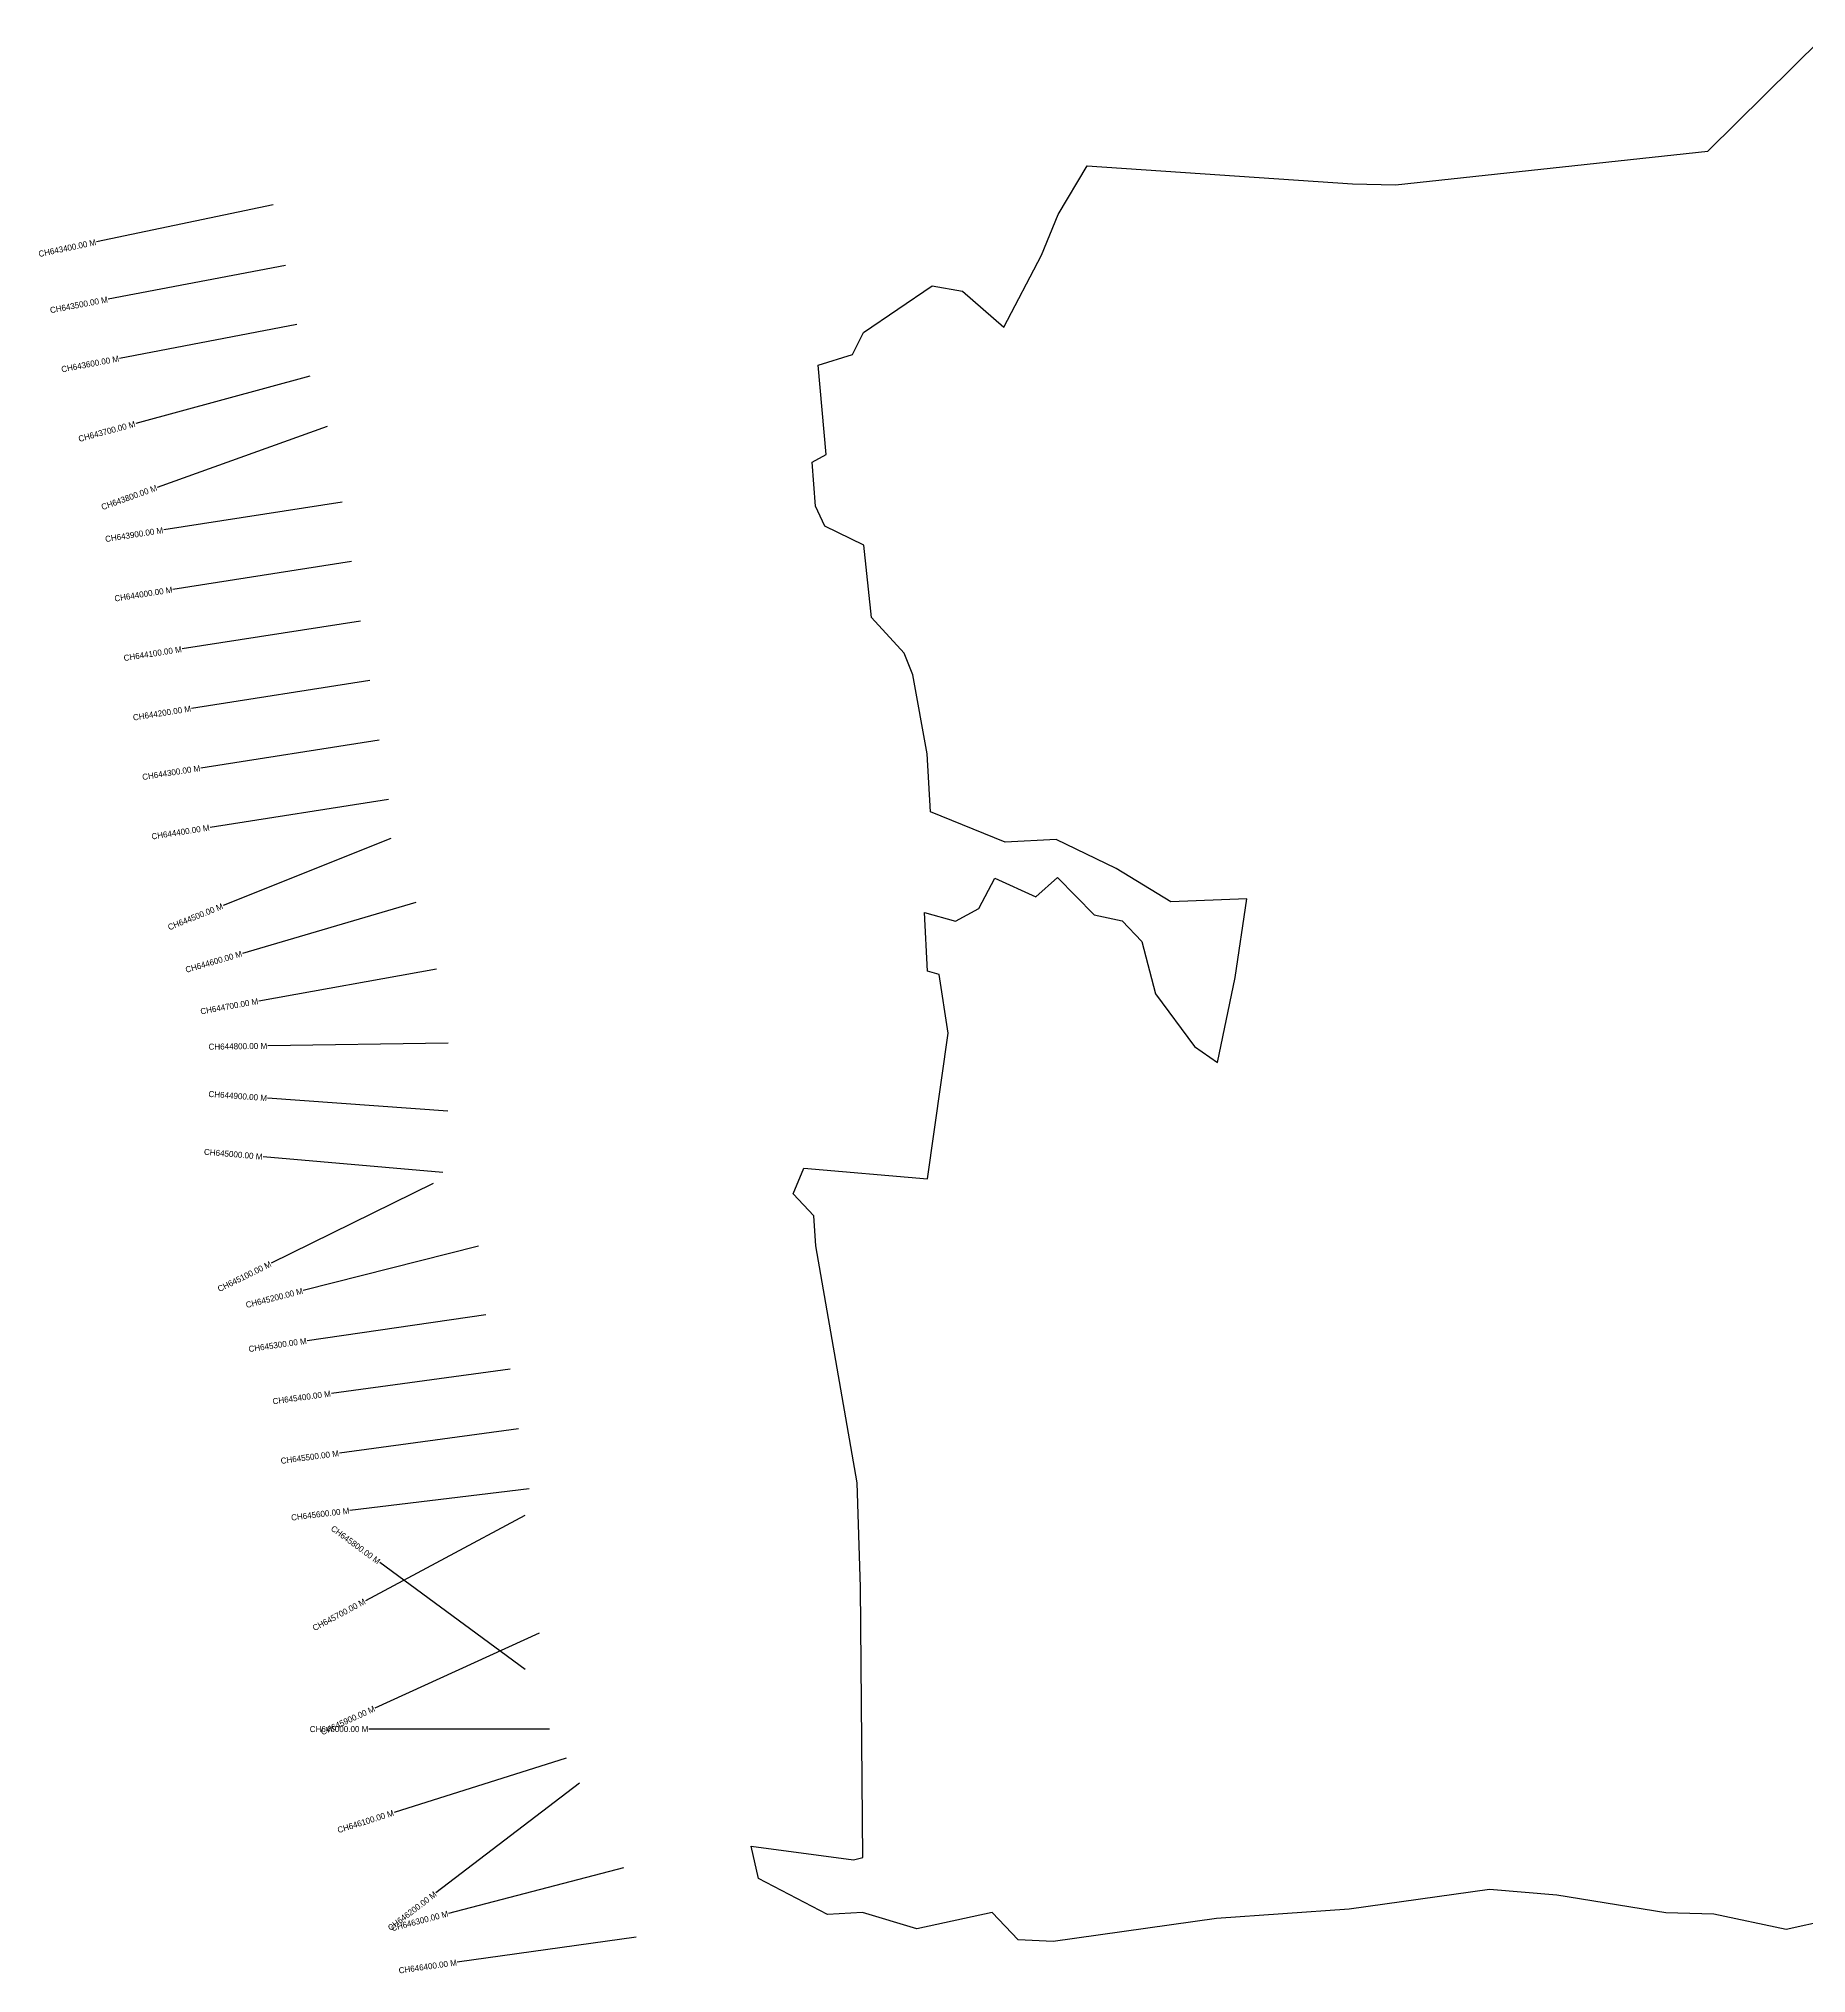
# Model space of a CAD drawing. Header units: metres. Extents: x 329823 to 335767, y 1797829 to 1802221.
# Drawn here: x 329823 to 332760, y 1797953 to 1801166 of the extents above; entities that cross this region are included whole.
import ezdxf
from ezdxf.enums import TextEntityAlignment as Align

# ---------------------------------------------------------------- set-up
doc = ezdxf.new("R2010")
doc.units = ezdxf.units.M
for name, color, linetype in [('CS', 134, 'Continuous'), ('CSMark', 6, 'Continuous'), ('village', 3, 'Continuous')]:
    doc.layers.add(name, color=color, linetype=linetype)

msp = doc.modelspace()

# ---------------------------------------------------------------- linework, layer by layer
at = {"layer": 'CS'}
for p, q in [((330213, 1800889.8), (329919.4, 1800828.1)), ((330233.6, 1800789), (329938.9, 1800732.9)), ((330252.3, 1800690.8), (329957.6, 1800634.7)), ((330274, 1800605.1), (329984.5, 1800526.5)), ((330302.7, 1800521.8), (330020.3, 1800420.5)), ((330327.4, 1800395.9), (330031, 1800349.7)), ((330342.8, 1800297.1), (330046.4, 1800250.9)), ((330358.2, 1800198.3), (330061.8, 1800152.1)), ((330373.6, 1800099.5), (330077.2, 1800053.2)), ((330389, 1800000.7), (330092.6, 1799954.4)), ((330404.4, 1799901.9), (330108, 1799855.6)), ((330408.2, 1799837.4), (330129.7, 1799725.9)), ((330449.7, 1799731), (330161.8, 1799646.6)), ((330484.2, 1799620.1), (330188.9, 1799567.3)), ((330503.8, 1799497.6), (330203.9, 1799493)), ((330502.8, 1799384.6), (330203.6, 1799406.1)), ((330494.8, 1799282.6), (330196, 1799308.7)), ((330478.9, 1799264.2), (330209.7, 1799131.9)), ((330553.7, 1799160.4), (330262.9, 1799086.6)), ((330566.3, 1799046), (330269.4, 1799003.3)), ((330606.8, 1798956), (330309.5, 1798915.8)), ((330620.2, 1798856.9), (330322.9, 1798816.7)), ((330638.2, 1798757.1), (330340.4, 1798721.2)), ((330630.7, 1798712.8), (330366, 1798571.5)), ((330631.4, 1798457), (330389.8, 1798634.9)), ((330655, 1798517.8), (330382, 1798393.3)), ((330672, 1798358.3), (330372, 1798358.3)), ((330699.8, 1798310.2), (330413.8, 1798219.8)), ((330721.7, 1798268.3), (330483.3, 1798086.3)), ((330794.6, 1798128), (330504.4, 1798052.2)), ((330815.9, 1798012.8), (330518.8, 1797971))]:
    msp.add_line(p, q, dxfattribs=at)
at = {"layer": 'village', "color": 3, "true_color": 0x00ff00}
msp.add_polyline3d([(332796.9, 1798040.7, 0), (332726.1, 1798025.2, 0), (332606.4, 1798050.7, 0), (332526.6, 1798053.2, 0), (332345.3, 1798082.5, 0), (332233.4, 1798091.9, 0), (332000.4, 1798059.1, 0), (331780.1, 1798043.7, 0), (331508.4, 1798005.6, 0), (331450.6, 1798008.2, 0), (331407.1, 1798053.9, 0), (331282.3, 1798026.8, 0), (331191.9, 1798053.9, 0), (331133.9, 1798050.4, 0), (331019.3, 1798110.2, 0), (331019.3, 1798110.2, 0), (331007, 1798163.7, 0), (331176.7, 1798141.1, 0), (331192.7, 1798144.9, 0), (331188.8, 1798594.2, 0), (331182.9, 1798767.3, 0), (331114.6, 1799160.7, 0), (331111, 1799210.8, 0), (331076.7, 1799247, 0), (331094.5, 1799290, 0), (331299.7, 1799272.1, 0), (331334, 1799514.2, 0), (331319.4, 1799611.6, 0), (331299.9, 1799616.9, 0), (331295.1, 1799714.4, 0), (331346.3, 1799699.8, 0), (331385.4, 1799721.3, 0), (331411.9, 1799771.2, 0), (331480, 1799740.3, 0), (331516.1, 1799772.5, 0), (331576.6, 1799710.7, 0), (331623.4, 1799700.5, 0), (331656.2, 1799666.3, 0), (331678.6, 1799579.1, 0), (331743.3, 1799491.7, 0), (331781.4, 1799465.5, 0), (331810.8, 1799606.3, 0), (331830.4, 1799737.3, 0), (331704.1, 1799732.1, 0), (331613.3, 1799787.3, 0), (331513.9, 1799835.9, 0), (331428.9, 1799831.3, 0), (331305, 1799881.8, 0), (331299.6, 1799977.9, 0), (331275.3, 1800108.9, 0), (331261.2, 1800145.2, 0), (331207, 1800204.5, 0), (331194.2, 1800324.5, 0), (331129.1, 1800355.8, 0), (331114, 1800389.5, 0), (331108.5, 1800462.3, 0), (331131.5, 1800475, 0), (331118, 1800623.3, 0), (331175.5, 1800641, 0), (331193.6, 1800677.7, 0), (331307.6, 1800755, 0), (331358.2, 1800746.3, 0), (331426.7, 1800686.4, 0), (331489.4, 1800805.9, 0), (331517.2, 1800873.6, 0), (331565.2, 1800954.3, 0), (332005.7, 1800924.3, 0), (332077.5, 1800922.7, 0), (332596.2, 1800979.1, 0), (332785.3, 1801165.6, 0)], dxfattribs=at)

# ---------------------------------------------------------------- texts
at = {"layer": 'CSMark'}
for s, rotation, p in [('CH643400.00 M', 11.875, (329918.4, 1800827.9)), ('CH643500.00 M', 10.7746, (329937.9, 1800732.7)), ('CH643600.00 M', 10.7746, (329956.6, 1800634.5)), ('CH643700.00 M', 15.1966, (329983.5, 1800526.2)), ('CH643800.00 M', 19.7402, (330019.4, 1800420.2)), ('CH643900.00 M', 8.8635, (330030, 1800349.5)), ('CH644000.00 M', 8.8635, (330045.4, 1800250.7)), ('CH644100.00 M', 8.8635, (330060.8, 1800151.9)), ('CH644200.00 M', 8.8635, (330076.2, 1800053.1)), ('CH644300.00 M', 8.8635, (330091.6, 1799954.3)), ('CH644400.00 M', 8.8635, (330107, 1799855.5)), ('CH644500.00 M', 21.8124, (330128.8, 1799725.5)), ('CH644600.00 M', 16.3346, (330160.8, 1799646.3)), ('CH644700.00 M', 10.1391, (330187.9, 1799567.2)), ('CH644800.00 M', 0.8708, (330202.9, 1799493)), ('CH644900.00 M', 355.8877, (330202.6, 1799406.2)), ('CH645000.00 M', 355.0205, (330195, 1799308.8)), ('CH645100.00 M', 26.1755, (330208.8, 1799131.4)), ('CH645200.00 M', 14.2459, (330261.9, 1799086.3)), ('CH645300.00 M', 8.1666, (330268.4, 1799003.2)), ('CH645400.00 M', 7.6998, (330308.5, 1798915.6)), ('CH645500.00 M', 7.6998, (330321.9, 1798816.6)), ('CH645600.00 M', 6.8708, (330339.4, 1798721.1)), ('CH645800.00 M', 323.6351, (330389, 1798635.5)), ('CH645700.00 M', 28.0878, (330365.2, 1798571.1)), ('CH645900.00 M', 24.5217, (330381.1, 1798392.9)), ('CH646100.00 M', 17.5432, (330412.8, 1798219.5)), ('CH646200.00 M', 37.3625, (330482.5, 1798085.7)), ('CH646300.00 M', 14.624, (330503.4, 1798052)), ('CH646400.00 M', 8.0073, (330517.9, 1797970.8))]:
    msp.add_text(s, height=10, rotation=rotation, dxfattribs=at).set_placement(p, align=Align.MIDDLE_RIGHT)
msp.add_text('CH646000.00 M', height=10, dxfattribs=at).set_placement((330371, 1798358.3), align=Align.MIDDLE_RIGHT)

doc.saveas('drawing.dxf')
